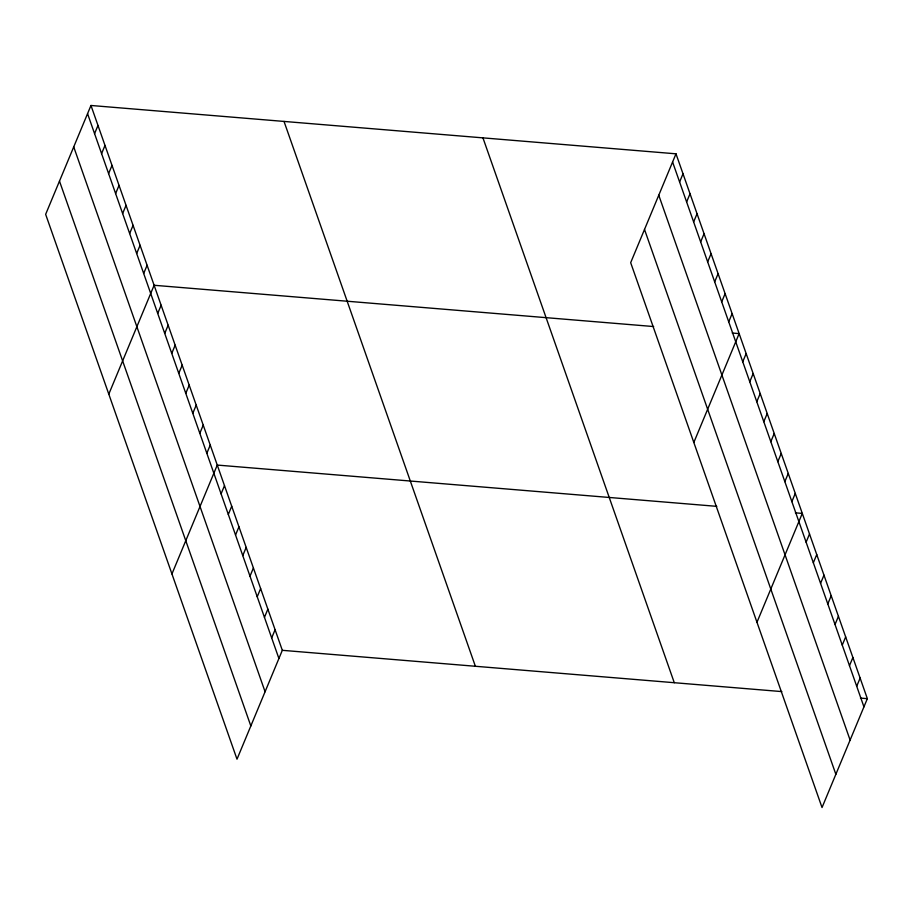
<?xml version="1.0" encoding="UTF-8"?>
<svg xmlns="http://www.w3.org/2000/svg" width="913" height="913" viewBox="0 0 913 913"><rect width="100%" height="100%" fill="white"/><g stroke="black" fill="none" stroke-linecap="round" stroke-linejoin="round"><path stroke-width="1.37" d="M90.969 105.474L45.65 214.338L237.003 759.182L282.322 650.318L90.969 105.474L675.997 153.818L867.35 698.662L822.031 807.526L630.678 262.682L675.997 153.818M94.575 133.64L97.988 125.446M101.594 153.624L104.995 145.429M108.601 173.596L112.014 165.401M115.62 193.579L119.032 185.385M122.639 213.551L126.051 205.357M129.657 233.534L133.07 225.34M136.676 253.506L140.077 245.323M143.683 273.489L147.096 265.295M108.795 394.142L154.114 285.278L653.651 326.546M157.721 313.444L161.133 305.25M164.739 333.416L168.14 325.233M171.758 353.399L175.159 345.205M178.765 373.371L182.178 365.189M185.784 393.355L189.196 385.16M192.803 413.327L196.215 405.144M199.821 433.31L203.222 425.116M206.829 453.282L210.241 445.099M171.941 573.935L217.26 465.071L716.796 506.35M221.083 493.842L224.484 485.659M228.307 514.43L231.719 506.236M235.531 535.007L238.944 526.824M242.767 555.595L246.179 547.401M249.991 576.183L253.403 567.989M257.226 596.76L260.627 588.565M264.45 617.348L267.863 609.154M271.686 637.925L275.087 629.742M679.603 181.984L683.015 173.79M686.622 201.956L690.034 193.773M693.64 221.939L697.053 213.745M700.659 241.911L704.06 233.728M707.666 261.894L711.079 253.7M714.685 281.866L718.097 273.683M721.704 301.849L725.116 293.655M728.722 321.821L732.123 313.638M693.823 442.474L739.142 333.61L732.249 333.04M742.748 361.776L746.161 353.593M749.767 381.76L753.179 373.565M756.786 401.731L760.198 393.549M763.804 421.715L767.205 413.521M770.812 441.687L774.224 433.504M777.83 461.67L781.243 453.476M784.849 481.642L788.261 473.459M791.868 501.625L795.269 493.431M756.968 622.278L802.287 513.414L795.394 512.844M806.111 542.185L809.523 533.991M813.335 562.773L816.747 554.579M820.57 583.35L823.983 575.156M827.794 603.938L831.207 595.744M835.03 624.515L838.431 616.321M842.254 645.103L845.666 636.909M849.478 665.68L852.89 657.497M856.714 686.268L860.126 678.074M282.322 650.318L781.848 691.598M860.457 698.091L867.35 698.662M672.584 162L863.938 706.845M658.764 195.222L850.106 740.078M644.51 229.46L835.863 774.304M482.943 137.863L674.285 682.707M284.023 121.429L475.376 666.273M87.557 113.669L278.91 658.513M73.725 146.89L265.078 691.734M59.482 181.116L250.835 725.961"/></g></svg>
